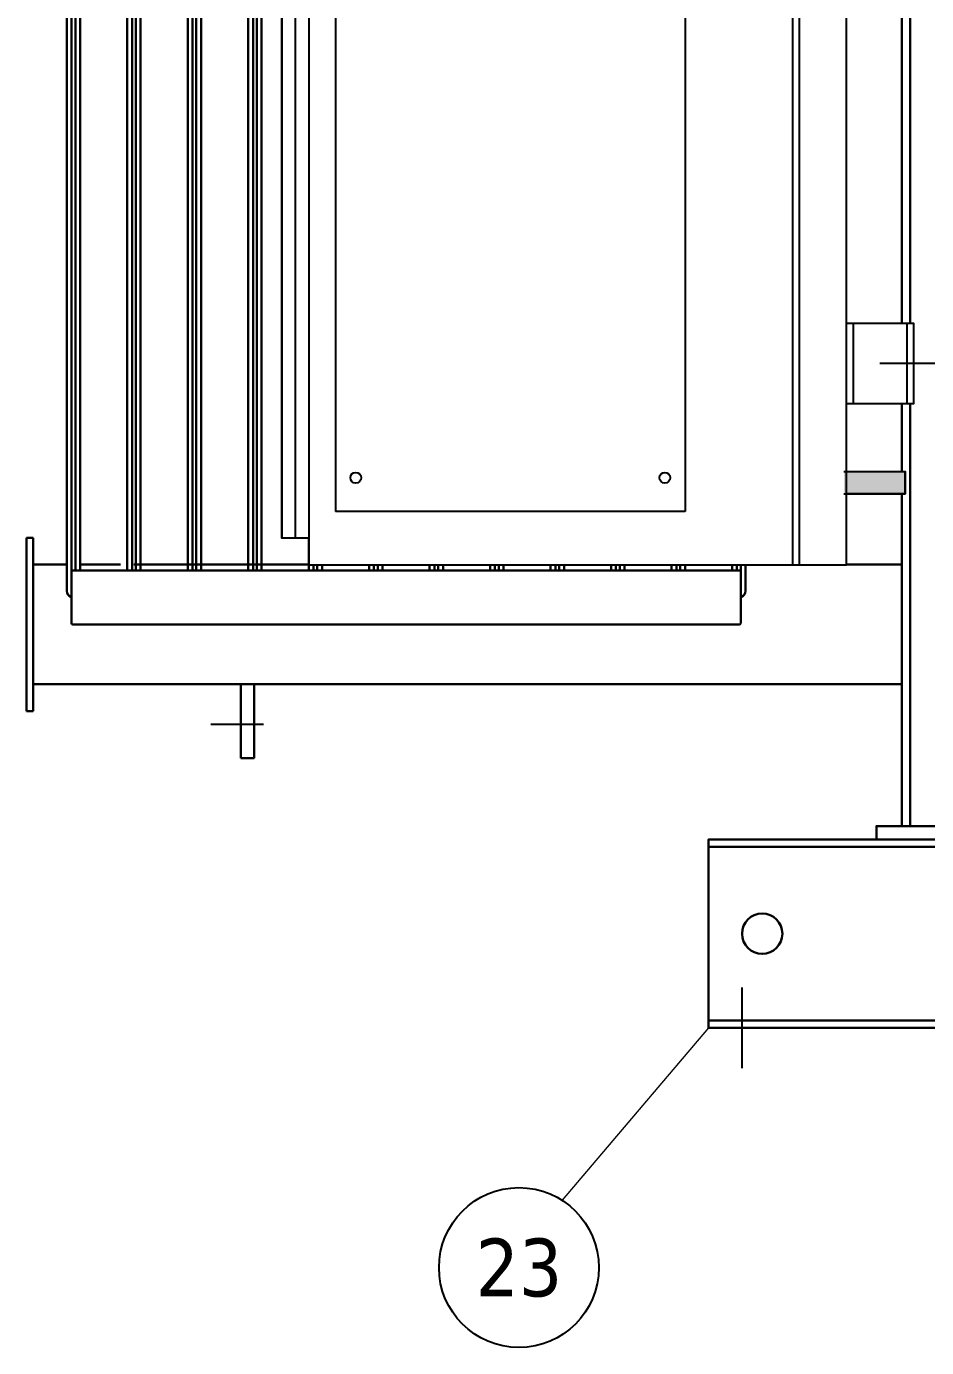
# Model space of a CAD drawing. Header units: millimetres. Extents: x 8981 to 59433, y 5244 to 14154.
# Drawn here: x 15937 to 16606, y 10230 to 11213 of the extents above; entities that cross this region are included whole.
import ezdxf
from ezdxf.enums import TextEntityAlignment as Align

# ---------------------------------------------------------------- set-up
doc = ezdxf.new("R2010")
doc.units = ezdxf.units.MM
doc.set_wipeout_variables(frame=1)
doc.linetypes.add('CENTERX2', pattern=[101.6, 63.5, -12.7, 12.7, -12.7])
doc.layers.add('1实线层', color=7, linetype='Continuous', lineweight=30)
doc.layers.add('铁心', color=3, linetype='Continuous', lineweight=0)
for name, color, linetype in [('3中心线层', 1, 'CENTERX2'), ('4标注层', 3, 'Continuous'), ('6', 2, 'Continuous')]:
    doc.layers.add(name, color=color, linetype=linetype)
doc.styles.add('Tahoma$001', font='tahoma.ttf', dxfattribs={"height": 2.159784})

# ---------------------------------------------------------------- blocks, each defined once
blk = doc.blocks.new('G$C12A8FAE8')
for p, q in [((-617.8, -1080.5), (-617.8, -19.5)), ((-120, -1080.5), (-120, -19.5)), ((-621.4, -1075), (-621.4, -25)), ((-116.4, -1075), (-116.4, -25)), ((-615, -1060), (-615, -565)), ((-611.4, -1060), (-611.4, -565)), ((-576.4, -1060), (-576.4, -565)), ((-572.8, -1060), (-572.8, -565)), ((-570, -1060), (-570, -565)), ((-566.4, -1060), (-566.4, -565)), ((-531.4, -1060), (-531.4, -565)), ((-527.8, -1060), (-527.8, -565)), ((-525, -1060), (-525, -565)), ((-521.4, -1060), (-521.4, -565)), ((-486.4, -1060), (-486.4, -565)), ((-482.8, -1060), (-482.8, -565)), ((-480, -1060), (-480, -565)), ((-476.4, -1060), (-476.4, -565)), ((-441.4, -1060), (-441.4, -565)), ((-437.8, -1060), (-437.8, -565)), ((-435, -1060), (-435, -565)), ((-431.4, -1060), (-431.4, -565)), ((-396.4, -1060), (-396.4, -565)), ((-392.8, -1060), (-392.8, -565)), ((-390, -1060), (-390, -565)), ((-386.4, -1060), (-386.4, -565)), ((-351.4, -1060), (-351.4, -565)), ((-347.8, -1060), (-347.8, -565)), ((-345, -1060), (-345, -565)), ((-341.4, -1060), (-341.4, -565)), ((-306.4, -1060), (-306.4, -565)), ((-302.8, -1060), (-302.8, -565)), ((-300, -1060), (-300, -565)), ((-296.4, -1060), (-296.4, -565)), ((-261.4, -1060), (-261.4, -565)), ((-257.8, -1060), (-257.8, -565)), ((-255, -1060), (-255, -565)), ((-251.4, -1060), (-251.4, -565)), ((-216.4, -1060), (-216.4, -565)), ((-212.8, -1060), (-212.8, -565)), ((-210, -1060), (-210, -565)), ((-206.4, -1060), (-206.4, -565)), ((-171.4, -1060), (-171.4, -565)), ((-167.8, -1060), (-167.8, -565)), ((-165, -1060), (-165, -565)), ((-161.4, -1060), (-161.4, -565)), ((-126.4, -1060), (-126.4, -565)), ((-122.8, -1060), (-122.8, -565)), ((-646.4, -1035.5), (-651.4, -1035.5)), ((-651.4, -1164.5), (-651.4, -1035.5)), ((-646.4, -1055.5), (-646.4, -1035.5)), ((-646.4, -1055.5), (-646.4, -1144.5)), ((-646.4, -1055.5), (-621.4, -1055.5)), ((-617.8, -1060), (-120, -1060)), ((-611.4, -1055.5), (-581.4, -1055.5)), ((-571.4, -1055.5), (-15.4, -1055.5)), ((-201.4, -1055.5), (-126.4, -1055.5)), ((-136.4, -1055.5), (-126.4, -1055.5)), ((-116.4, -1055.5), (0, -1055.5)), ((0, -1144.5), (0, -1055.5)), ((-617.8, -1080.5), (-617.8, -1099)), ((-120, -1080.5), (-120, -1099)), ((-616.8, -1100), (-121, -1100)), ((-646.4, -1144.5), (0, -1144.5)), ((-646.4, -1144.5), (-646.4, -1164.5)), ((-646.4, -1164.5), (-651.4, -1164.5))]:
    blk.add_line(p, q)
for centre, radius, start, end in [((-616.4, -1075), 5, 180, 246.42182), ((-618.8, -1080.5), 1, 0, 66.42182), ((-618.8, -1080.5), 1, 0, 66.42182), ((-119, -1080.5), 1, 113.57818, 180), ((-119, -1080.5), 1, 113.57818, 180), ((-121.4, -1075), 5, 293.57818, 0), ((-616.8, -1099), 1, 180, 270), ((-121, -1099), 1, 270, 0)]:
    blk.add_arc(centre, radius, start, end)
at = {"layer": '1实线层'}
for p, q in [((-491.92, -1199.5), (-491.92, -1144.5)), ((-491.92, -1199.5), (-491.92, -1144.5)), ((-481.92, -1199.5), (-481.92, -1144.5)), ((-481.92, -1199.5), (-481.92, -1144.5)), ((-481.92, -1199.5), (-491.92, -1199.5))]:
    blk.add_line(p, q, dxfattribs=at)
at = {"layer": '1实线层', "ltscale": 2}
blk.add_line((-491.92, -1199.5), (-491.92, -1149.5), dxfattribs=at)
at = {"layer": '3中心线层'}
blk.add_line((-474.91, -1174.5), (-514.16, -1174.5), dxfattribs=at)
blk = doc.blocks.new('G$C9396F3DB')
at = {"ltscale": 2}
blk.add_wipeout([(-494.75, 345.01), (-498.99, 260.51), (-498.99, 260.51), (-502.43, 260.51), (-502.43, 260.51), (-507.42, 360.01), (-507.42, 360.01), (-504.89, 383.99), (-504.89, 383.99), (-496.45, 383.99), (-496.45, 383.99), (-495.53, 375.01), (-495.53, 375.01), (-470, 375.01), (-470, 375.01), (-470, 770), (-470, 770), (-460, 770), (-460, 770), (-450, 770), (-450, 770), (-450, 790), (-450, 790), (-480, 790), (-480, 790), (-480, 840.04), (-480, 840.04), (-480, 870.04), (-480, 870.04), (-20, 840.04), (-20, 840.04), (-20, 790), (-20, 790), (-50, 790), (-50, 790), (-50, 670), (-50, 670), (-45, 670), (-45, 670), (-5, 670), (-5, 670), (0, 670), (0, 670), (0, 640), (0, 640), (0, 610), (0, 610), (-5, 610), (-5, 610), (-45, 610), (-45, 610), (-50, 610), (-50, 610), (-50, 30), (-50, 30), (-45, 30), (-45, 30), (-5, 30), (-5, 30), (0, 30), (0, 30), (0, 0), (0, 0), (0, -30), (0, -30), (-5, -30), (-5, -30), (-45, -30), (-45, -30), (-50, -30), (-50, -30), (-50, -80.48), (-50, -80.48), (-6.27, -80.48), (-6.27, -80.48), (-6.27, -96.94), (-6.27, -96.94), (-50, -96.94), (-50, -96.94), (-50, -150), (-50, -150), (-85, -150), (-85, -150), (-90, -150), (-90, -150), (-450, -150), (-450, -150), (-450, -130), (-450, -130), (-460, -130), (-460, -130), (-470, -130), (-470, -130), (-470, 345.01), (-470, 345.01)], dxfattribs=at)
at = {"layer": '6'}
blk.add_hatch(color=256, dxfattribs=at).paths.add_polyline_path([(-51.78, -96.94), (-6.27, -96.94), (-6.27, -88.71), (-6.27, -80.48), (-51.78, -80.48)], flags=0)
at = {"ltscale": 2}
blk.add_lwpolyline([(-50, 610), (-50, 30), (-45, 30), (-5, 30), (0, 30), (0, 0), (0, -30), (-5, -30), (-45, -30), (-50, -30), (-50, -80.48), (-6.27, -80.48), (-6.27, -96.94), (-50, -96.94), (-50, -150), (-85, -150), (-90, -150), (-450, -150), (-450, -130), (-460, -130), (-470, -130), (-470, 345.01)], dxfattribs=at)
at = {"layer": '6'}
for p, q in [((-450, 790), (-450, -150)), ((-90, 790), (-90, -150)), ((-85, 790), (-85, -150)), ((-50, 790), (-50, -150)), ((-470, 770), (-470, -130)), ((-460, 770), (-460, -130)), ((-430, 730), (-430, -110)), ((-170, 730), (-170, -110)), ((-50, 30), (0, 30)), ((-45, 30), (-45, -30)), ((-5, 30), (-5, -30)), ((0, 30), (0, -30)), ((25, 0), (-25, 0)), ((0, -30), (-50, -30)), ((-51.78, -80.48), (-6.27, -80.48)), ((-6.27, -96.94), (-6.27, -80.48)), ((-51.78, -96.94), (-6.27, -96.94)), ((-170, -110), (-430, -110)), ((-450, -130), (-470, -130)), ((-50, -150), (-450, -150))]:
    blk.add_line(p, q, dxfattribs=at)
for centre in [(-414.99, -85), (-185, -85)]:
    blk.add_circle(centre, 4, dxfattribs=at)

msp = doc.modelspace()

# ---------------------------------------------------------------- linework, layer by layer
at = {"layer": '1实线层'}
for p, q in [((17563.964, 10602.338), (16443.964, 10602.338)), ((17563.964, 10473.338), (16443.964, 10473.338))]:
    msp.add_line(p, q, dxfattribs=at)
for points in [[(16593.964, 12407.838), (16587.964, 12407.838), (16587.964, 10617.838), (16593.964, 10617.838)], [(17438.964, 10617.838), (16568.964, 10617.838), (16568.964, 10607.838), (17438.964, 10607.838)], [(17563.964, 10607.838), (16443.964, 10607.838), (16443.964, 10467.838), (17563.964, 10467.838)]]:
    msp.add_lwpolyline(points, close=True, dxfattribs=at)
msp.add_circle((16483.964, 10537.838), 15, dxfattribs=at)
at = {"layer": '3中心线层'}
msp.add_line((16468.964, 10437.838), (16468.964, 10497.838), dxfattribs=at)
at = {"layer": '4标注层', "ltscale": 3}
msp.add_circle((16303.019, 10289.567), 59.478, dxfattribs=at)
at = {"layer": '铁心'}
msp.add_line((16443.964, 10467.838), (16335.13, 10339.633), dxfattribs=at)

# ---------------------------------------------------------------- block references
at = {"layer": '1实线层', "lineweight": -3, "ltscale": 0.5}
msp.add_blockref('G$C12A8FAE8', (16587.964, 11867.838), dxfattribs=at)

# ---------------------------------------------------------------- texts
at = {"layer": '铁心', "style": 'Tahoma$001'}
msp.add_text('23', height=42.9939, dxfattribs=at).set_placement((16303.019, 10268.177), align=Align.CENTER)

# ---------------------------------------------------------------- next in the draw order: block references
at = {"ltscale": 2}
msp.add_blockref('G$C9396F3DB', (16596.564, 10961.913), dxfattribs=at)

doc.saveas('drawing.dxf')
